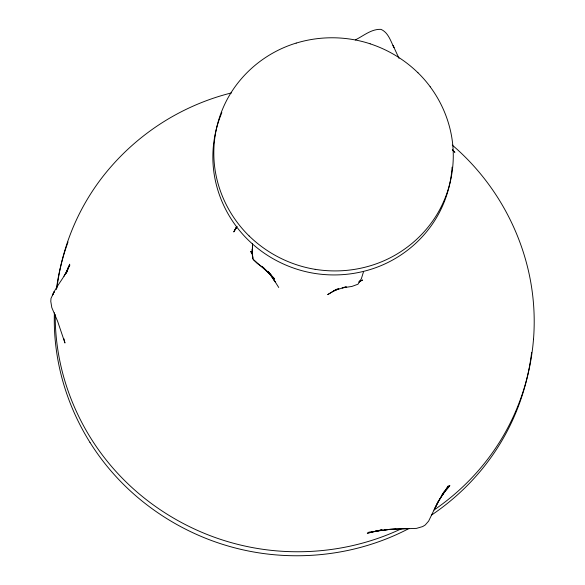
<?xml version="1.0" encoding="UTF-8"?>
<svg xmlns="http://www.w3.org/2000/svg" width="585" height="585" viewBox="0 0 585 585"><rect width="100%" height="100%" fill="white"/><g stroke="black" fill="none" stroke-linecap="round" stroke-linejoin="round"><path stroke-width="0.88" d="M252.464 249.678L252.479 245.393L252.172 252.939L253.173 259.404L257.232 263.411L264.471 268.603M252.471 249.795L252.479 245.393M54.405 312.748C53.696 333.582 56.05 354.481 61.089 374.7A243.375 236.252 13.3 0 0 89.988 442.421M55.239 314.562C55.085 333.465 57.476 352.36 62.032 370.693A243.375 236.252 13.3 0 0 90.938 438.414C104.123 459.481 120.685 478.398 139.742 494.347A243.375 236.252 13.3 0 0 203.777 533.118C226.965 542.741 251.63 548.737 276.639 550.873A243.375 236.252 13.3 0 0 351.351 545.885C368.733 541.981 385.727 536.262 401.793 528.555M252.464 248.223L252.581 243.674M533.505 339.256C535.443 314.884 533.352 290.219 527.399 266.504A243.375 236.252 13.3 0 0 498.493 198.783C485.894 178.703 470.296 160.487 452.263 145.087M363.57 271.557L361.406 278.599L357.976 284.222L351.848 286.453L342.335 287.871M66.792 272.164L67.889 267.901L66.28 273.568M67.216 271.038L69.673 264.201C66.31 275.623 57.403 284.105 52.65 294.825M69.886 265.085L64.021 276.208M52.628 294.906L54.346 291.44L51.005 298.372L50.778 301.377L51.802 307.571L57.666 321.428L64.957 343L63.867 338.635M236.611 226.658L233.759 231.945L237.115 226.344M236.654 227.031L234.358 230.461L236.559 227.572M441.426 495.861L448.388 485.842L437.668 502.464L434.662 508.855L440.637 497.513L444.337 491.824L437.668 502.464L428.644 521.089L425.244 524.979L422.677 526.566L416.469 528.379L390.115 529.315L368.813 532.167M359.044 281.999L359.855 280.983L358.993 281.955L362.598 280.039L360.272 280.763M441.558 495.846L449.865 485.601L442.348 494.025M333.187 291.272L327.68 294.613L334.92 290.292L338.847 288.617L333.187 291.272L336.982 289.129M355.329 39.904C363.512 35.912 371.38 28.862 380.952 29.36C388.264 32.431 390.619 41.016 393.976 47.524L393.069 45.535L399.014 58.339M409.164 528.401C390.67 538.185 370.81 545.315 350.408 549.893A243.375 236.252 13.3 0 1 275.696 554.872C250.68 552.752 226.022 546.741 202.827 537.125A243.375 236.252 13.3 0 1 138.799 498.347C119.728 482.413 103.179 463.481 89.988 442.421M334.92 290.292L346.313 286.869L342.137 287.754M231.463 92.913C209.54 98.353 188.458 107.084 168.985 118.528A243.375 236.252 13.3 0 0 112.159 165.394C95.889 183.653 82.726 204.626 73.205 227.141A243.375 236.245 13.3 0 0 56.942 288.017M381.632 529.834L367.285 533.191L382.195 529.922L375.694 531.158L390.115 529.315L408.286 528.504M384.637 529.849L395.891 529.089M278.738 287.484L270.636 274.636L261.963 266.329L274.577 278.891L270.636 274.636L253.173 259.404M452.322 149.731L454.896 152.319L452.417 149.797M268.457 271.996L270.636 274.636M252.618 253.905L250.658 251.484L252.347 253.912M271.813 276.325L267.923 271.389L275.177 281.824L270.862 274.862M252.42 254.014L252.245 249.312L252.72 258.548L252.12 251.63L252.508 257.151L252.464 255.586M533.498 339.256A243.375 236.245 13.3 0 1 516.226 410.056C506.727 432.593 493.499 453.521 477.301 471.839A243.375 236.252 13.3 0 1 433.96 510.061M531.641 352.36A243.375 236.245 13.3 0 1 515.275 414.063C505.776 436.593 492.555 457.528 476.351 475.839A243.375 236.252 13.3 0 1 431.62 515.019M56.321 289.553A243.375 236.245 13.3 0 1 68.014 241.993M221.854 112.634A121.058 117.512 13.3 0 0 212.86 157.175A116.905 113.483 13.3 0 0 214.373 175.412A121.058 117.512 13.3 0 0 235.945 225.927A116.905 113.483 13.3 0 0 248.172 239.967A121.058 117.512 13.3 0 0 295.952 268.881A116.905 113.483 13.3 0 0 314.218 273.341A121.058 117.512 13.3 0 0 369.954 269.612A116.905 113.483 13.3 0 0 387.285 262.804A121.058 117.512 13.3 0 0 429.683 227.85A116.905 113.483 13.3 0 0 439.459 212.37A121.058 117.512 13.3 0 0 452.088 167.164M370.188 43.816A116.905 113.483 13.3 0 0 351.921 39.37A121.058 117.512 13.3 0 0 296.185 43.1M296.178 43.085A116.905 113.483 13.3 0 0 278.855 49.908A121.058 117.512 13.3 0 0 236.457 84.862A116.905 113.483 13.3 0 0 226.68 100.342A121.058 117.512 13.3 0 0 213.81 153.168A116.905 113.483 13.3 0 0 215.317 171.412A121.058 117.512 13.3 0 0 236.896 221.927A116.905 113.483 13.3 0 0 249.122 235.96M249.13 235.945A121.058 117.512 13.3 0 0 296.902 264.873A116.905 113.483 13.3 0 0 315.169 269.341M315.169 269.319A121.058 117.512 13.3 0 0 370.897 265.605A116.905 113.483 13.3 0 0 388.235 258.797A121.058 117.512 13.3 0 0 430.633 223.843A116.905 113.483 13.3 0 0 440.41 208.362M440.395 208.355A121.058 117.512 13.3 0 0 453.28 155.537A116.905 113.483 13.3 0 0 451.766 137.299A121.058 117.512 13.3 0 0 430.187 86.785M417.968 72.745A116.905 113.483 13.3 0 1 430.202 86.77M370.188 43.838A121.058 117.512 13.3 0 1 417.953 72.759"/></g></svg>
